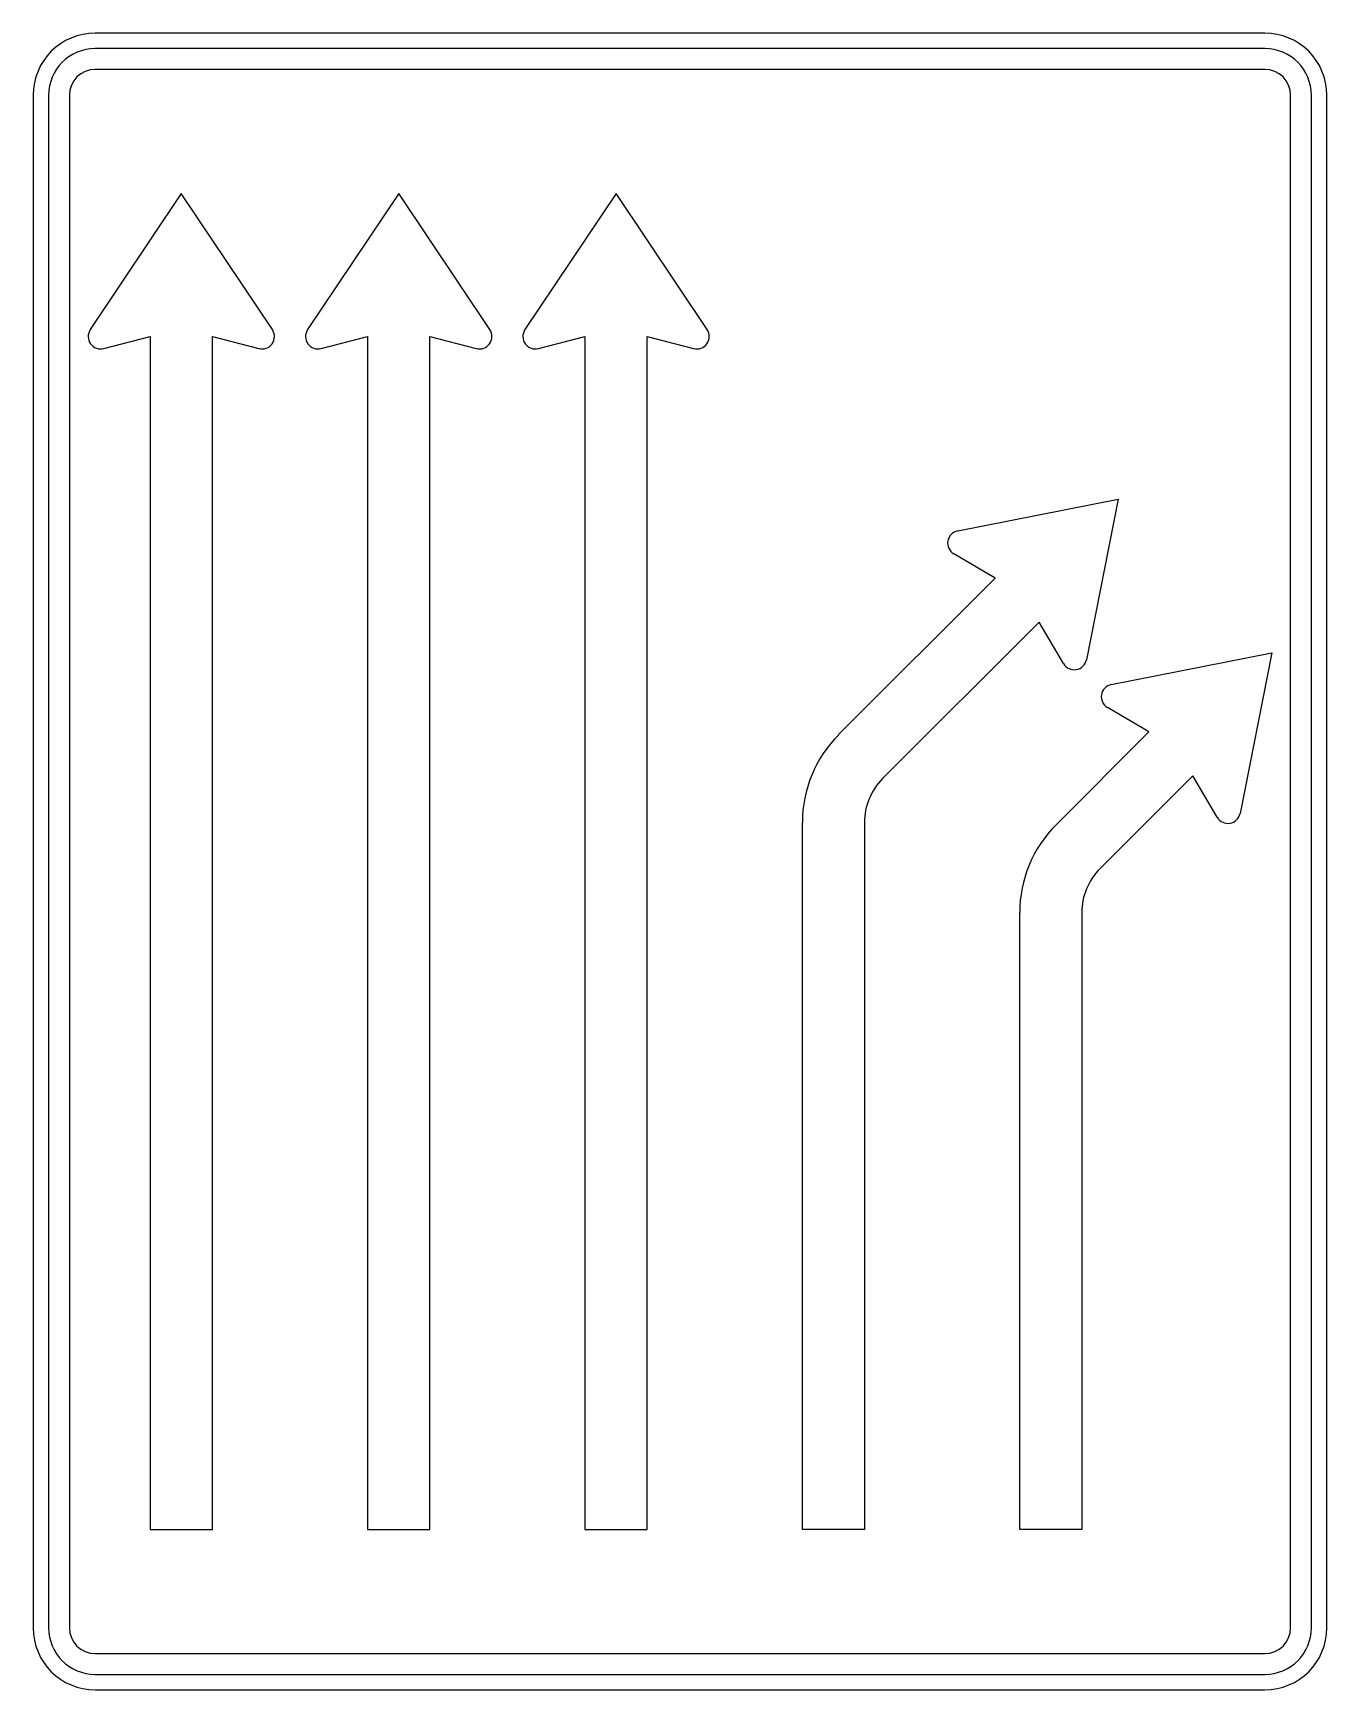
# Model space of a CAD drawing. Extents: x 0 to 1250, y 0 to 1600.
import ezdxf

# ---------------------------------------------------------------- set-up
doc = ezdxf.new("R2010")
doc.units = 0
doc.header["$LTSCALE"] = 25
doc.linetypes.add('AUSGEZOGEN', pattern=[0])
doc.layers.get('0').update_dxf_attribs({"linetype": 'AUSGEZOGEN'})

msp = doc.modelspace()

# ---------------------------------------------------------------- linework, layer by layer
for p, q in [((1190, 1600), (60, 1600)), ((1190, 1585), (60, 1585)), ((1190, 1565), (60, 1565)), ((0, 1540), (0, 60)), ((15, 1540), (15, 60)), ((35, 1540), (35, 60)), ((1215, 60), (1215, 1540)), ((1235, 60), (1235, 1540)), ((1250, 60), (1250, 1540)), ((143.2, 1445), (55.2, 1313.7)), ((231.2, 1313.7), (143.2, 1445)), ((353.2, 1445), (265.2, 1313.7)), ((441.2, 1313.7), (353.2, 1445)), ((563.2, 1445), (475.2, 1313.7)), ((651.2, 1313.7), (563.2, 1445)), ((68.2, 1295.4), (113.2, 1307)), ((113.2, 1307), (113.2, 155)), ((173.2, 1307), (218.2, 1295.4)), ((173.2, 155), (173.2, 1307)), ((278.2, 1295.4), (323.2, 1307)), ((323.2, 1307), (323.2, 155)), ((383.2, 1307), (428.2, 1295.4)), ((383.2, 155), (383.2, 1307)), ((488.2, 1295.4), (533.2, 1307)), ((533.2, 1307), (533.2, 155)), ((593.2, 1307), (638.2, 1295.4)), ((593.2, 155), (593.2, 1307)), ((893.3, 1119.3), (1048.3, 1150)), ((1048.3, 1150), (1017.7, 994.9)), ((929.5, 1073.6), (889.5, 1097.2)), ((778.3, 922.5), (929.5, 1073.6)), ((971.9, 1031.2), (820.8, 880)), ((995.6, 991.2), (971.9, 1031.2)), ((1041.7, 970.9), (1196.8, 1001.5)), ((1196.8, 1001.5), (1166.2, 846.5)), ((1078, 925.2), (1038, 948.8)), ((988.3, 835.5), (1078, 925.2)), ((1120.4, 882.7), (1030.8, 793.1)), ((1144.1, 842.7), (1120.4, 882.7)), ((743.2, 155), (743.2, 837.6)), ((803.2, 837.6), (803.2, 155)), ((953.2, 155), (953.2, 750.6)), ((1013.2, 750.6), (1013.2, 155)), ((113.2, 155), (173.2, 155)), ((323.2, 155), (383.2, 155)), ((533.2, 155), (593.2, 155)), ((803.2, 155), (743.2, 155)), ((1013.2, 155), (953.2, 155)), ((60, 35), (1190, 35)), ((60, 15), (1190, 15)), ((60, 0), (1190, 0))]:
    msp.add_line(p, q)
for centre, radius, start, end in [((60, 1540), 60, 90, 180), ((1190, 1540), 60, 0, 90), ((60, 1540), 45, 90, 180), ((1190, 1540), 45, 0, 90), ((60, 1540), 25, 90, 180), ((1190, 1540), 25, 0, 90), ((65.2, 1307), 12, 146.195, 284.475), ((221.2, 1307), 12, 255.525, 393.805), ((275.2, 1307), 12, 146.195, 284.475), ((431.2, 1307), 12, 255.525, 393.805), ((485.2, 1307), 12, 146.195, 284.475), ((641.2, 1307), 12, 255.525, 393.805), ((895.6, 1107.5), 12, 101.195, 239.475), ((1005.9, 997.2), 12, 210.525, 348.805), ((1044, 959.1), 12, 101.195, 239.475), ((863.2, 837.6), 120, 135, 180), ((863.2, 837.6), 60, 135, 180), ((1073.2, 750.6), 120, 135, 180), ((1154.4, 848.8), 12, 210.525, 348.805), ((1073.2, 750.6), 60, 135, 180), ((60, 60), 60, 180, 270), ((60, 60), 45, 180, 270), ((60, 60), 25, 180, 270), ((1190, 60), 60, 270, 360), ((1190, 60), 45, 270, 360), ((1190, 60), 25, 270, 360)]:
    msp.add_arc(centre, radius, start, end)

doc.saveas('drawing.dxf')
